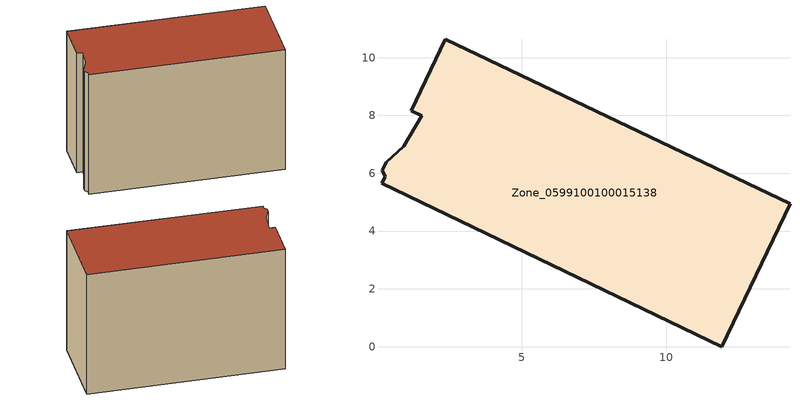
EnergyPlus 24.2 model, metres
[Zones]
Zone_0599100100015138
 floor ground (C_G): 0.18,6.11 0.31,6.38 0.91,6.94 1.54,8 1.17,8.17 2.36,10.63 14.29,4.94 11.93,0 0.15,5.66 0.28,5.88 z0
 wall outside (C_F): 11.93,0 14.29,4.94 2.36,10.63 1.17,8.17 1.54,8 0.91,6.94 0.31,6.38 0.18,6.11 0.28,5.88 0.15,5.66 11.93,0 z0:9.14
 roof outside (C_R): 1.54,8 0.91,6.94 0.31,6.38 0.18,6.11 0.28,5.88 0.15,5.66 11.93,0 14.29,4.94 2.36,10.63 1.17,8.17 z9.14
[BUILDING]
Pand.0599100100015138: North Axis=0; Terrain=City; Loads Convergence Tolerance Value=0.04; Temperature Convergence Tolerance Value=0.4; Solar Distribution=FullExterior; Maximum Number of Warmup Days=25; Minimum Number of Warmup Days=1
[Site:Location]
Rotterdam.The.Hague.AP_ZH_NLD Design_Conditions: Latitude=51.96; Longitude=4.45; Time Zone=1; Elevation=-4.5
[SITE:GROUNDTEMPERATURE:BUILDINGSURFACE]
18, 18, 18, 18, 18, 18, 18, 18, 18, 18, 18, 18
[MATERIAL] Thermal Absorptance=0.9; Solar Absorptance=0.7; Visible Absorptance=0.7
Name | Roughness | Thickness | Conductivity | Density | Specific Heat
G.TI.2015-2018 | MediumSmooth | 0.15 | 0.0428571 | 540 | 1210
F.TI.2015-2018 | Rough | 0.3 | 0.0666667 | 1920 | 840
R.TI.2015-2018 | MediumRough | 0.2 | 0.0333333 | 1500 | 1000
[CONSTRUCTION]
C_G: G.TI.2015-2018
C_F: F.TI.2015-2018
C_R: R.TI.2015-2018
[ZONE]
Zone_0599100100015138: Type=1; Multiplier=1; Ceiling Height=Autocalculate; Volume=Autocalculate; Floor Area=autocalculate; Part of Total Floor Area=Yes
[ZONEINFILTRATION:DESIGNFLOWRATE]
Infil_Zone_0599100100015138: Zone or ZoneList or Space or SpaceList=Zone_0599100100015138; Schedule=AlwaysOn; Design Flow Rate Calculation Method=Flow/Area; Flow Rate per Floor Area=0.0015; Constant Term Coefficient=1; Temperature Term Coefficient=0; Velocity Term Coefficient=0; Velocity Squared Term Coefficient=0
[HVACTEMPLATE:ZONE:IDEALLOADSAIRSYSTEM]
Zone_0599100100015138: Maximum Heating Supply Air Temperature=50; Minimum Cooling Supply Air Temperature=13; Maximum Heating Supply Air Humidity Ratio=0.0156; Minimum Cooling Supply Air Humidity Ratio=0.0077; Heating Limit=NoLimit; Cooling Limit=NoLimit; Dehumidification Control Type=ConstantSensibleHeatRatio; Cooling Sensible Heat Ratio=0.7; Dehumidification Setpoint=60; Humidification Control Type=None; Humidification Setpoint=30; Outdoor Air Method=None; Outdoor Air Flow Rate per Person=0.00944; Outdoor Air Flow Rate per Zone Floor Area=0; Outdoor Air Flow Rate per Zone=0; Demand Controlled Ventilation Type=None; Outdoor Air Economizer Type=NoEconomizer; Heat Recovery Type=None; Sensible Heat Recovery Effectiveness=0.7; Latent Heat Recovery Effectiveness=0.65
[ZONECONTROL:THERMOSTAT]
ThermostatControl_Zone_0599100100015138: Zone or ZoneList=Zone_0599100100015138; Control Type Schedule=DualSetpointControlType; Control 1=Thermostat_Zone_0599100100015138; Temperature Difference Between Cutout And Setpoint=0
[THERMOSTATSETPOINT:DUALSETPOINT]
Thermostat_Zone_0599100100015138: Heating Setpoint Temperature Schedule=HeatingSetpoint_Zone_0599100100015138; Cooling Setpoint Temperature Schedule=CoolingSetpoint_Zone_0599100100015138
[SCHEDULE:COMPACT]
HeatingSetpoint_Zone_0599100100015138: Through: 12/31, For: AllDays, Until: 24:00, 21
CoolingSetpoint_Zone_0599100100015138: Through: 12/31, For: AllDays, Until: 24:00, 24
DualSetpointControlType: Through: 12/31, For: AllDays, Until: 24:00, 4
AlwaysOn: Through: 12/31, For: AllDays, Until: 24:00, 1
